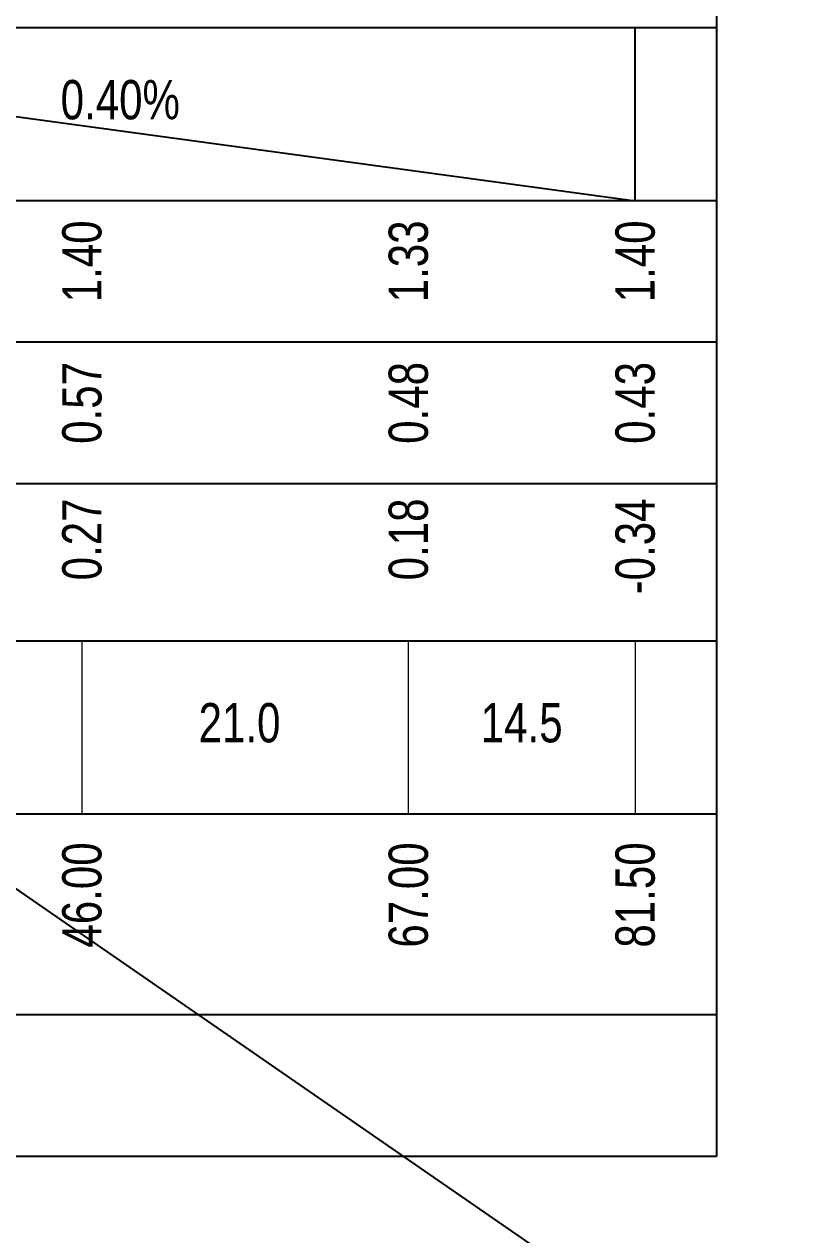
# Model space of a CAD drawing. Header units: inches. Extents: x 138 to 1256, y -84 to 787.
# Drawn here: x 814 to 862.6, y -38.3 to 38.7 of the extents above; entities that cross this region are included whole.
import ezdxf
from ezdxf.enums import TextEntityAlignment as Align

# ---------------------------------------------------------------- set-up
doc = ezdxf.new("R2010")
doc.units = ezdxf.units.IN
doc.header["$MEASUREMENT"] = 0
for name, color, linetype in [('Bang TD tu nhien', 3, 'Continuous'), ('Trac doc tu nhien', 3, 'Continuous'), ('TracDoc', 7, 'Continuous')]:
    doc.layers.add(name, color=color, linetype=linetype)
doc.layers.add('KCS_Plotter', color=11, linetype='Continuous', plot=False)
doc.styles.add('BangTD', font='viet buddy.shx', dxfattribs={"width": 0.8})

msp = doc.modelspace()

# ---------------------------------------------------------------- linework, layer by layer
at = {"layer": 'Bang TD tu nhien', "color": 3}
for p, q in [((857.998, 56.468), (857.998, -33.305)), ((857.998, 38.468), (763.906, 38.468)), ((852.824, 27.468), (852.824, 38.468)), ((857.998, 27.468), (763.906, 27.468)), ((857.998, 18.468), (763.906, 18.468)), ((857.998, 9.468), (763.906, 9.468)), ((857.998, -0.532), (763.906, -0.532)), ((857.998, -11.532), (763.906, -11.532)), ((857.998, -24.305), (763.906, -24.305)), ((857.998, -33.305), (763.906, -33.305))]:
    msp.add_line(p, q, dxfattribs=at)
at = {"layer": 'KCS_Plotter'}
msp.add_line((567.117, 153.746), (911.324, -83.854), dxfattribs=at)
at = {"layer": 'Trac doc tu nhien', "lineweight": 0, "ltscale": 10}
for p, q in [((817.644, -0.532), (817.644, -11.532)), ((838.404, -0.532), (838.404, -11.532)), ((852.824, -0.532), (852.824, -11.532))]:
    msp.add_line(p, q, dxfattribs=at)
at = {"layer": 'TracDoc', "color": 2}
msp.add_line((771.834, 38.468), (852.824, 27.468), dxfattribs=at)

# ---------------------------------------------------------------- texts
at = {"layer": 'TracDoc', "color": 2, "style": 'BangTD', "width": 0.8}
msp.add_text('0.40%%%', height=2.5, dxfattribs=at).set_placement((816.298, 31.898), align=Align.BOTTOM_LEFT)
for s, p in [('1.40', (817.644, 26.218)), ('1.33', (838.404, 26.218)), ('1.40', (852.824, 26.218))]:
    msp.add_text(s, height=2.5, rotation=90, dxfattribs=at).set_placement(p, align=Align.MIDDLE_RIGHT)
at = {"layer": 'TracDoc', "color": 3, "style": 'BangTD', "width": 0.8}
for s, p in [('0.57', (817.644, 17.218)), ('0.48', (838.404, 17.218)), ('0.43', (852.824, 17.218))]:
    msp.add_text(s, height=2.5, rotation=90, dxfattribs=at).set_placement(p, align=Align.MIDDLE_RIGHT)
at = {"layer": 'TracDoc', "color": 0, "style": 'BangTD', "width": 0.8}
for s, p in [('0.27', (817.644, 8.537)), ('0.18', (838.404, 8.537)), ('-0.34', (852.824, 8.537)), ('46.00', (817.644, -13.33)), ('67.00', (838.404, -13.33)), ('81.50', (852.824, -13.33))]:
    msp.add_text(s, height=2.5, rotation=90, dxfattribs=at).set_placement(p, align=Align.MIDDLE_RIGHT)
at = {"layer": 'TracDoc', "color": 3, "style": 'BangTD', "width": 0.8}
for s, p in [('21.0', (827.672, -5.72)), ('14.5', (845.616, -5.72))]:
    msp.add_text(s, height=2.5, dxfattribs=at).set_placement(p, align=Align.MIDDLE_CENTER)

doc.saveas('drawing.dxf')
